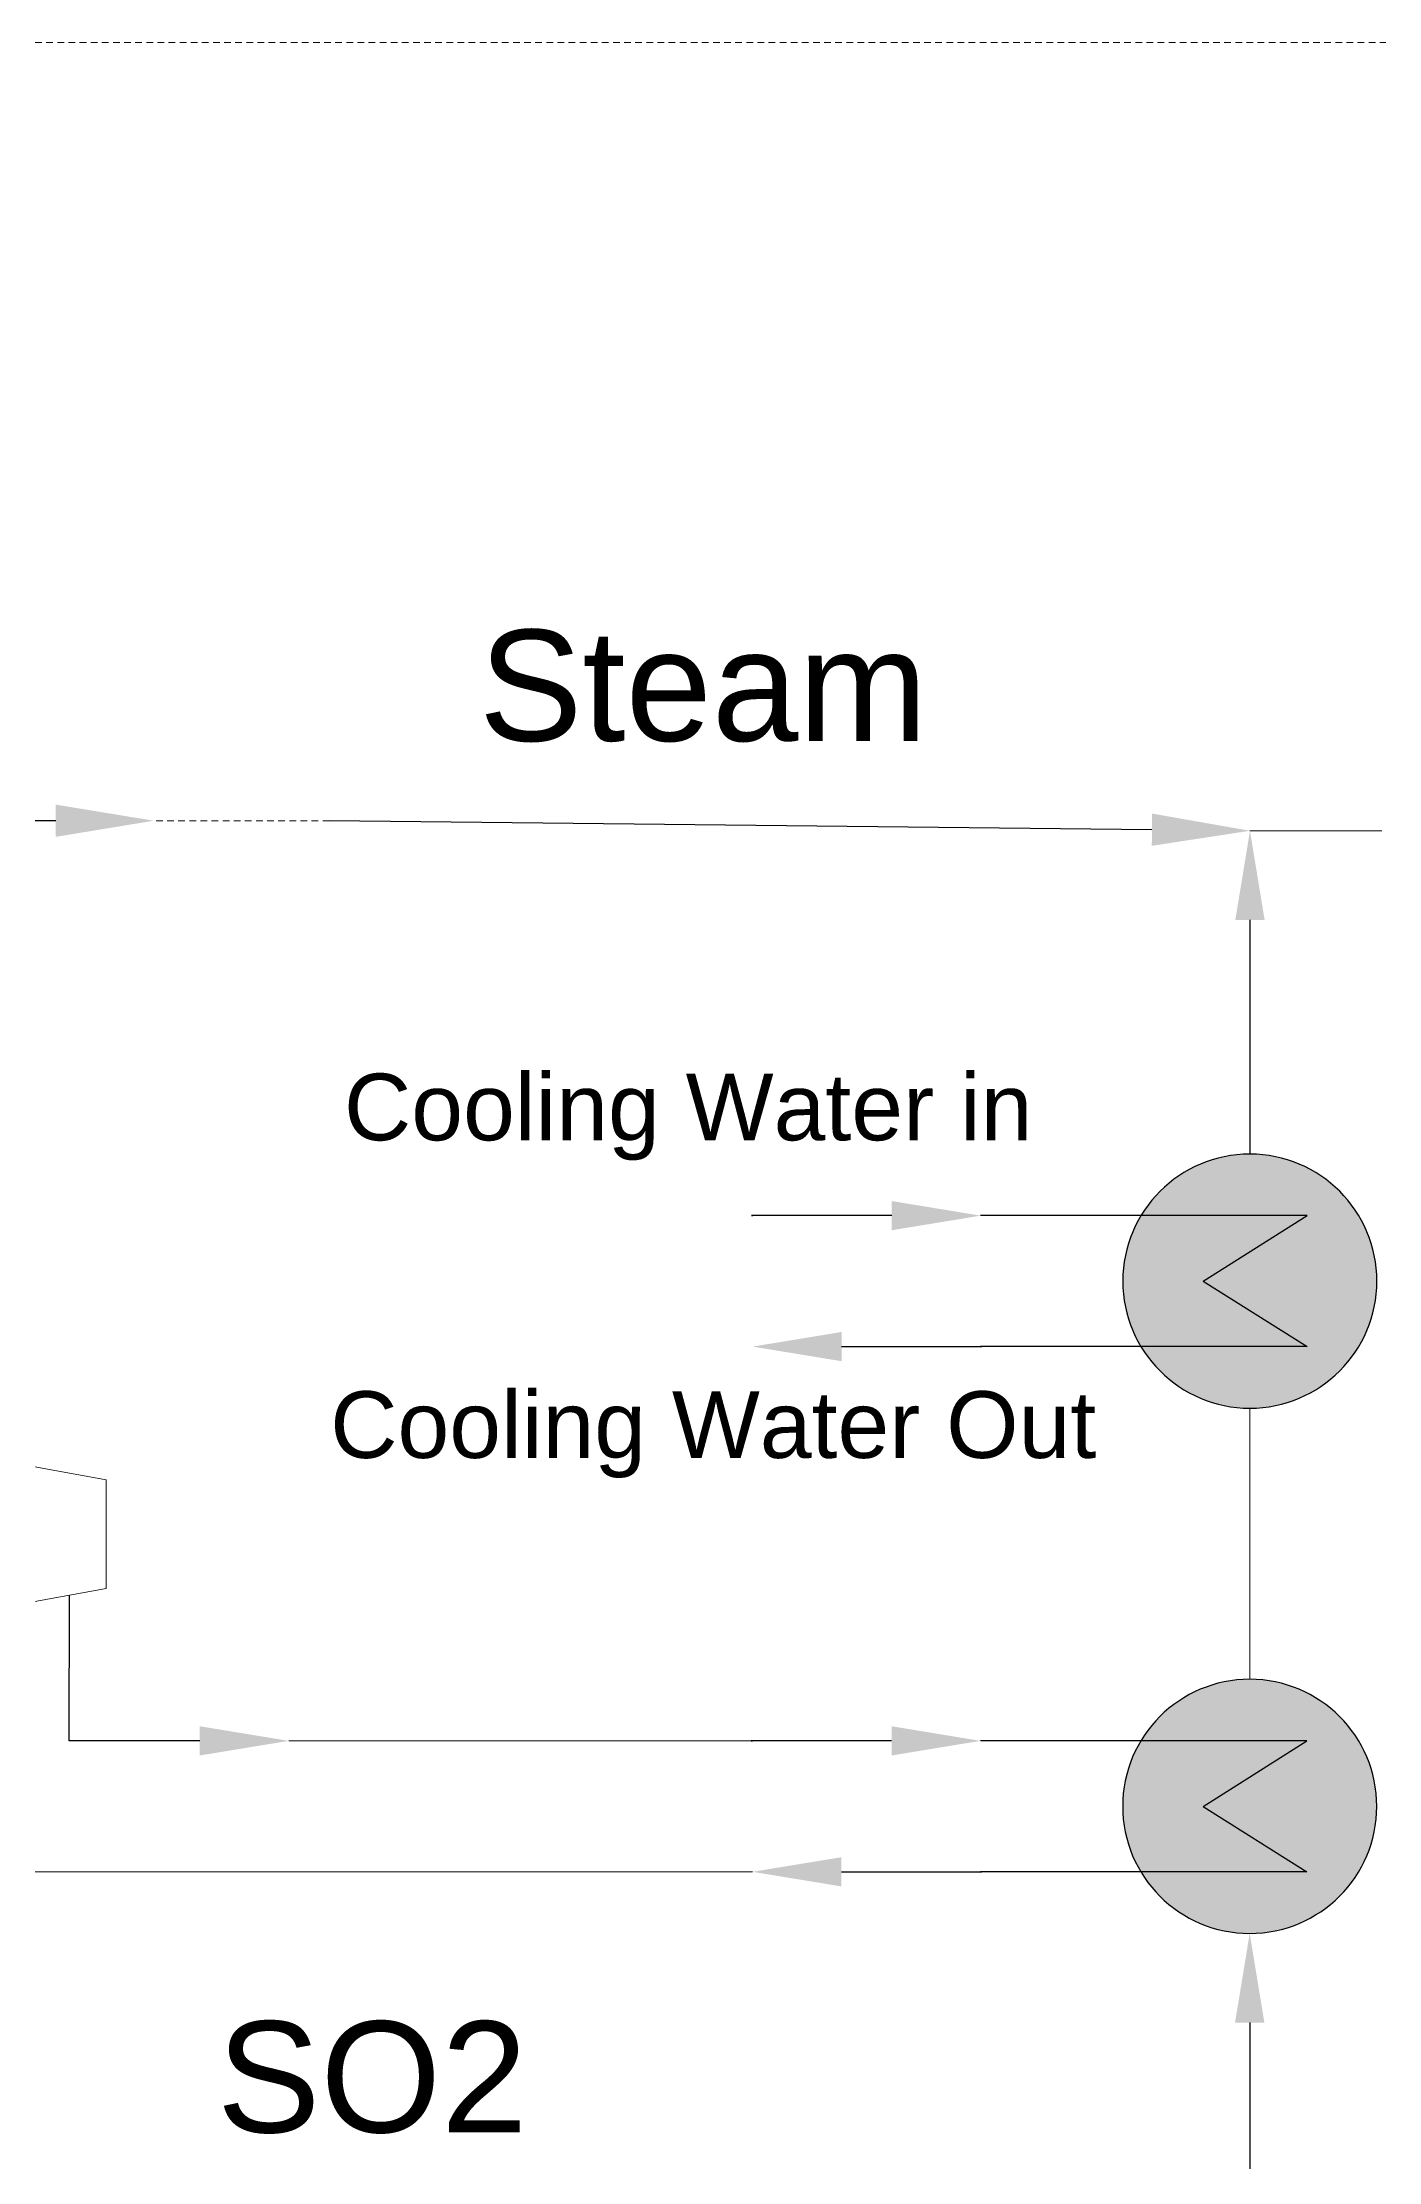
# Model space of a CAD drawing. Header units: millimetres. Extents: x 0 to 796, y 0 to 327.
# Drawn here: x 214.77 to 244.83, y 104.38 to 152.05 of the extents above; entities that cross this region are included whole.
import ezdxf
from ezdxf import colors
from ezdxf.entities.mleader import LeaderData, LeaderLine
from ezdxf.math import Vec2, Vec3

# ---------------------------------------------------------------- set-up
doc = ezdxf.new("R2010")
doc.units = ezdxf.units.MM
doc.header["$LTSCALE"] = 0.25
doc.header["$MEASUREMENT"] = 0
doc.linetypes.add('ACAD_ISO02W100', pattern=[15, 12, -3])
doc.styles.get("Standard").update_dxf_attribs({"font": 'arial.ttf', "height": 1.5})

# ---------------------------------------------------------------- blocks, each defined once
blk = doc.blocks.new('HX-2')
at = {"transparency": 33554508}
h = blk.add_hatch(color=256, dxfattribs=at)
h.dxf.hatch_style = 1
h.paths.add_polyline_path([(0, 7.344), (0, 3.609, 0.26311), (1.384, 6.057, 1), (-4.331, 6.057, 0.26311), (-2.947, 3.609), (-2.947, 7.344), (-1.473, 5.007)])
h.paths.add_polyline_path([(0, 7.344), (-1.473, 5.007), (-2.947, 7.344), (-2.947, 3.609, 0.277662), (0, 3.609)])
for points in [[(-1.473, 5.007), (-2.947, 7.344), (-2.947, 0)], [(-1.473, 5.007), (0, 7.344), (0, 0)]]:
    blk.add_lwpolyline(points)
blk.add_circle((-1.473, 6.057), 2.858)

msp = doc.modelspace()

# ---------------------------------------------------------------- linework, layer by layer
at = {"linetype": 'ACAD_ISO02W100', "lineweight": 9, "ltscale": 0.05}
msp.add_line((221.225, 134.542), (217.274, 134.542), dxfattribs=at)
at = {"lineweight": 9}
for p, q in [((241.936, 134.316), (244.9, 134.316)), ((241.933, 115.225), (241.934, 121.326)), ((220.31, 113.841), (230.716, 113.841)), ((230.745, 110.895), (198.735, 110.895)), ((241.93, 109.51), (241.93, 109.51))]:
    msp.add_line(p, q, dxfattribs=at)
at = {"linetype": 'ACAD_ISO02W100', "lineweight": 9, "ltscale": 0.05}
msp.add_lwpolyline([(277.7, 105.264), (300.257, 105.264), (300.257, 152.053), (186.766, 152.053)], dxfattribs=at)
at = {"lineweight": 9}
msp.add_lwpolyline([(216.2, 118.49), (216.2, 119.714), (209.488, 120.937), (209.488, 118.49), (209.488, 116.044), (216.2, 117.267)], close=True, dxfattribs=at)

# ---------------------------------------------------------------- block references
at = {"lineweight": 9, "xscale": -1, "rotation": 270}
for p in [(235.876, 125.657), (235.873, 113.841)]:
    msp.add_blockref('HX-2', p, dxfattribs=at)

# ---------------------------------------------------------------- texts
at = {"lineweight": 9, "attachment_point": 1}
for s, width, insert, char_height in [('Steam', 2.47526, (224.589, 138.837), 2.5), ('Cooling Water in', 16.29399, (221.554, 128.852), 1.5), ('Cooling Water Out', 18.22231, (221.244, 121.706), 1.5), ('SO2', 8.22612, (218.694, 107.532), 2.5)]:
    msp.add_mtext_dynamic_manual_height_columns(s, width=width, gutter_width=1, heights=[0], dxfattribs=dict(at, insert=insert, char_height=char_height))

# ---------------------------------------------------------------- leaders
at = {"linetype": 'ACAD_ISO02W100', "lineweight": 9, "ltscale": 0.05}
ml = msp.add_multileader_mtext('Standard', dxfattribs=at)
ml.set_content('')
ml.set_leader_properties()
ml.build(insert=Vec2(0, 0))
ml.multileader.update_dxf_attribs({"has_dogleg": 0, "dogleg_length": 0, "arrow_head_size": 2.205})
ctx = ml.context
ctx.base_point, ctx.char_height, ctx.arrow_head_size, ctx.landing_gap_size, ctx.plane_origin = Vec3(183.534, 92.962), 0.198, 2.205, 0.099, Vec3(217.274, 134.542)
notes = []
notes.append((ctx, [(1, (1, 1, 0), (183.534, 92.962), (1, 0), 0, [(0, [(217.274, 134.542), (183.534, 134.542)], 0, [])])]))
ctx.mtext, ml.multileader.dxf.content_type = None, 0
ml = msp.add_multileader_mtext('Standard', dxfattribs=at)
ml.set_content('')
ml.set_leader_properties()
ml.build(insert=Vec2(0, 0))
ml.multileader.update_dxf_attribs({"has_dogleg": 0, "dogleg_length": 0, "arrow_head_size": 2.205})
ctx = ml.context
ctx.base_point, ctx.char_height, ctx.arrow_head_size, ctx.landing_gap_size, ctx.plane_origin = Vec3(221.225, 134.542), 0.198, 2.205, 0.099, Vec3(241.936, 127.389)
notes.append((ctx, [(0, (1, 1, 0), (221.225, 134.542), (-1, 0), 0, [(0, [(241.936, 134.316)], 0, [])])]))
ctx.mtext, ml.multileader.dxf.content_type = None, 0
at = {"lineweight": 9}
ml = msp.add_multileader_mtext('Standard', dxfattribs=at)
ml.set_content('')
ml.set_leader_properties()
ml.build(insert=Vec2(0, 0))
ml.multileader.update_dxf_attribs({"has_dogleg": 0, "dogleg_length": 0, "arrow_head_size": 2.005})
ctx = ml.context
ctx.base_point, ctx.char_height, ctx.arrow_head_size, ctx.landing_gap_size, ctx.plane_origin = Vec3(244.711, 127.041), 0.18, 2.005, 0.09, Vec3(241.936, 134.316)
notes.append((ctx, [(0, (1, 1, 0), (241.936, 127.041), (1, 0), 0, [(0, [(241.936, 134.316)], 0, [])])]))
ctx.mtext, ml.multileader.dxf.content_type = None, 0
ml = msp.add_multileader_mtext('Standard', dxfattribs=at)
ml.set_content('')
ml.set_leader_properties()
ml.build(insert=Vec2(0, 0))
ml.multileader.update_dxf_attribs({"has_dogleg": 0, "dogleg_length": 0, "arrow_head_size": 2})
ctx = ml.context
ctx.base_point, ctx.char_height, ctx.arrow_head_size, ctx.landing_gap_size, ctx.plane_origin = Vec3(230.748, 125.657), 0.18, 2, 0.09, Vec3(235.879, 133.961)
notes.append((ctx, [(0, (1, 1, 0), (230.748, 125.657), (1, 0), 0, [(0, [(235.876, 125.657), (230.719, 125.657)], 0, [])])]))
ctx.mtext, ml.multileader.dxf.content_type = None, 0
ml = msp.add_multileader_mtext('Standard', dxfattribs=at)
ml.set_content('')
ml.set_leader_properties()
ml.build(insert=Vec2(0, 0))
ml.multileader.update_dxf_attribs({"has_dogleg": 0, "dogleg_length": 0, "arrow_head_size": 2})
ctx = ml.context
ctx.base_point, ctx.char_height, ctx.arrow_head_size, ctx.landing_gap_size, ctx.plane_origin = Vec3(235.876, 122.711), 0.18, 2, 0.09, Vec3(230.751, 131.014)
ctx.text_align_type = 2
notes.append((ctx, [(1, (1, 1, 0), (235.876, 122.711), (-1, 0), 0, [(0, [(230.748, 122.711), (235.906, 122.711)], 0, [])])]))
ctx.mtext, ml.multileader.dxf.content_type = None, 0
ml = msp.add_multileader_mtext('Standard', dxfattribs=at)
ml.set_content('')
ml.set_leader_properties()
ml.build(insert=Vec2(0, 0))
ml.multileader.update_dxf_attribs({"has_dogleg": 0, "dogleg_length": 0, "arrow_head_size": 2})
ctx = ml.context
ctx.base_point, ctx.char_height, ctx.arrow_head_size, ctx.landing_gap_size, ctx.plane_origin = Vec3(215.378, 117.117), 0.18, 2, 0.09, Vec3(220.313, 122.145)
notes.append((ctx, [(0, (1, 1, 0), (215.378, 117.117), (1, 0), 0, [(0, [(220.31, 113.841), (215.368, 113.841)], 0, [])])]))
ctx.mtext, ml.multileader.dxf.content_type = None, 0
ml = msp.add_multileader_mtext('Standard', dxfattribs=at)
ml.set_content('')
ml.set_leader_properties()
ml.build(insert=Vec2(0, 0))
ml.multileader.update_dxf_attribs({"has_dogleg": 0, "dogleg_length": 0, "arrow_head_size": 2})
ctx = ml.context
ctx.base_point, ctx.char_height, ctx.arrow_head_size, ctx.landing_gap_size, ctx.plane_origin = Vec3(230.745, 113.841), 0.18, 2, 0.09, Vec3(235.876, 122.145)
notes.append((ctx, [(0, (1, 1, 0), (230.745, 113.841), (1, 0), 0, [(0, [(235.873, 113.841), (230.716, 113.841)], 0, [])])]))
ctx.mtext, ml.multileader.dxf.content_type = None, 0
ml = msp.add_multileader_mtext('Standard', dxfattribs=at)
ml.set_content('')
ml.set_leader_properties()
ml.build(insert=Vec2(0, 0))
ml.multileader.update_dxf_attribs({"has_dogleg": 0, "dogleg_length": 0, "arrow_head_size": 2})
ctx = ml.context
ctx.base_point, ctx.char_height, ctx.arrow_head_size, ctx.landing_gap_size, ctx.plane_origin = Vec3(235.873, 110.895), 0.18, 2, 0.09, Vec3(230.748, 119.198)
ctx.text_align_type = 2
notes.append((ctx, [(1, (1, 1, 0), (235.873, 110.895), (-1, 0), 0, [(0, [(230.745, 110.895), (235.903, 110.895)], 0, [])])]))
ctx.mtext, ml.multileader.dxf.content_type = None, 0
ml = msp.add_multileader_mtext('Standard', dxfattribs=at)
ml.set_content('')
ml.set_leader_properties()
ml.build(insert=Vec2(0, 0))
ml.multileader.update_dxf_attribs({"has_dogleg": 0, "dogleg_length": 0, "arrow_head_size": 2.005})
ctx = ml.context
ctx.base_point, ctx.char_height, ctx.arrow_head_size, ctx.landing_gap_size, ctx.plane_origin = Vec3(247.085, 99.052), 0.18, 2.005, 0.09, Vec3(241.93, 114.254)
notes.append((ctx, [(0, (1, 1, 0), (241.93, 99.052), (1, 0), 0, [(0, [(241.93, 109.51)], 0, [])])]))
ctx.mtext, ml.multileader.dxf.content_type = None, 0
for ctx, leaders in notes:
    for number, flags, end, landing, length, lines in leaders:
        leader = LeaderData()
        leader.index, (leader.has_last_leader_line, leader.has_dogleg_vector, leader.attachment_direction) = number, flags
        leader.last_leader_point, leader.dogleg_vector, leader.dogleg_length = Vec3(end), Vec3(landing), length
        for number, points, colour, breaks in lines:
            line = LeaderLine()
            line.index, line.vertices, line.color, line.breaks = number, Vec3.list(points), colors.encode_raw_color(colour), breaks
            leader.lines.append(line)
        ctx.leaders.append(leader)

doc.saveas('drawing.dxf')
